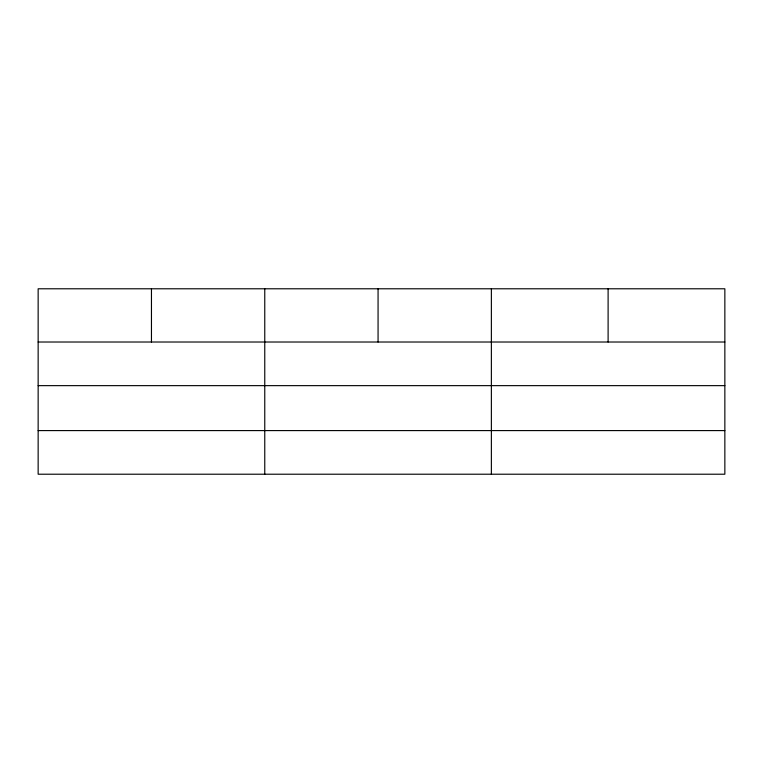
<?xml version="1.0" encoding="UTF-8"?>
<svg xmlns="http://www.w3.org/2000/svg" width="763" height="763" viewBox="0 0 763 763"><rect width="100%" height="100%" fill="white"/><g stroke="black" fill="none" stroke-linecap="round" stroke-linejoin="round"><path stroke-width="1.14" d="M724.85 385.639L724.85 288.786L38.15 288.786L38.15 474.214L724.85 474.214L724.85 385.639L38.15 385.639M38.15 342.015L724.85 342.015M38.15 430.59L724.85 430.59M608.111 288.786L608.111 342.015M491.372 288.786L491.372 474.214M378.066 288.786L378.066 342.015M264.761 288.786L264.761 474.214M151.456 288.786L151.456 342.015"/></g></svg>
